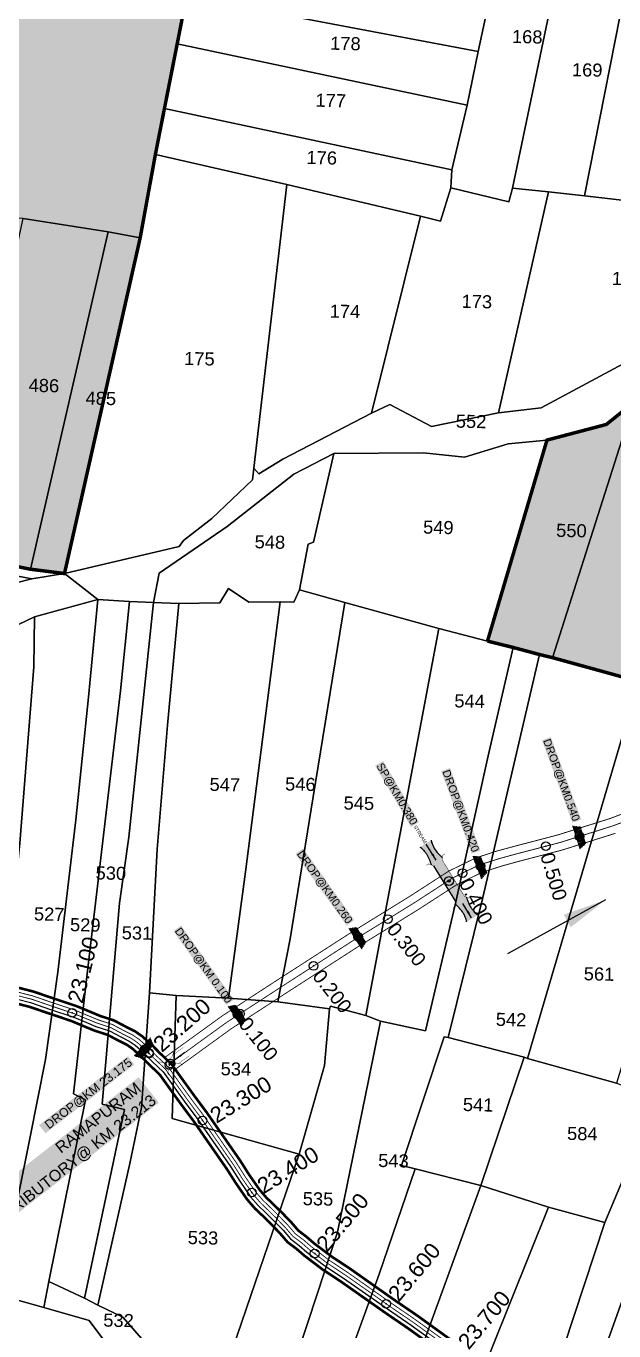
# Model space of a CAD drawing. Header units: millimetres. Extents: x 191342 to 235284, y 1600297 to 1616674.
# Drawn here: x 194345 to 195018, y 1607409 to 1608904 of the extents above; entities that cross this region are included whole.
import ezdxf
from ezdxf.enums import TextEntityAlignment as Align

# ---------------------------------------------------------------- set-up
doc = ezdxf.new("R2010")
doc.units = ezdxf.units.MM
doc.header["$LTSCALE"] = 15
doc.header["$PDMODE"] = 32
doc.header["$PDSIZE"] = 10
doc.linetypes.add('HIDDEN2', pattern=[0.1875, 0.125, -0.0625])
for name, color, linetype in [('CANAL1', 7, 'Continuous'), ('CSMark', 72, 'Continuous'), ('PLOT', 7, 'Continuous'), ('PLOT NO', 7, 'Continuous'), ('PLOTS NO', 7, 'Continuous'), ('RE REMARKS', 7, 'Continuous'), ('STRUCTURE', 5, 'Continuous'), ('text2', 7, 'Continuous'), ('WUA-10', 3, 'Continuous')]:
    doc.layers.add(name, color=color, linetype=linetype)
doc.styles.get("Standard").update_dxf_attribs({"font": 'arial.ttf'})
doc.dimstyles.get("Standard").update_dxf_attribs({"dimtxt": 0.18, "dimasz": 0.18, "dimexe": 0.18, "dimexo": 0.0625, "dimgap": 0.09, "dimtad": 0, "dimtih": 1, "dimtoh": 1, "dimdec": 4, "dimzin": 0, "dimdsep": 46, "dimtxsty": 'Standard', "dimcen": 0.09, "dimadec": 0, "dimazin": 0, "dimtfac": 1, "dimtdec": 4, "dimtofl": 0, "dimtmove": 0, "dimatfit": 3, "dimfxl": 1, "dimtolj": 1, "dimtzin": 0, "dimarcsym": 0})

# ---------------------------------------------------------------- blocks, each defined once
blk = doc.blocks.new('DROP')
h = blk.add_hatch()
h.set_pattern_fill('ANSI31', color=1, scale=10, angle=45)
h.set_pattern_definition([(90, (-324.4107, -25.7687), (-1.25, 0), [])])
h.paths.add_polyline_path([(-9.9, -4.3), (-13.8, 4.1), (13.8, 4.1), (10.2, -4.3)])
at = {"layer": 'STRUCTURE', "color": 5, "const_width": 0.49}
blk.add_lwpolyline([(-9.9, -4.3), (-13.8, 4.1), (13.8, 4.1), (10.2, -4.3), (-9.9, -4.3)], dxfattribs=at)
at = {"layer": 'STRUCTURE', "color": 5}
blk.add_circle((0, 0), 1.33, dxfattribs=at)
blk = doc.blocks.new('OT')
at = {"layer": 'STRUCTURE', "color": 190}
for points, const_width in [([(769751.4, 1706595.8), (769729.4, 1706595.8)], 0.5), ([(769775.2, 1706601.8), (769775.2, 1706597.8), (769769.2, 1706593.8), (769761.8, 1706593.8), (769754.4, 1706593.8), (769748.4, 1706597.8), (769748.4, 1706601.8)], 0.5), ([(769761.8, 1706593.8), (769761.8, 1706581)], 2.5), ([(769751.4, 1706579), (769729.4, 1706579)], 0.5), ([(769748.4, 1706573), (769748.4, 1706577), (769754.4, 1706581), (769761.8, 1706581), (769761.8, 1706581), (769761.8, 1706581), (769769.2, 1706581), (769775.2, 1706577), (769775.2, 1706573)], 0.5)]:
    blk.add_lwpolyline(points, dxfattribs=dict(at, const_width=const_width))
at = {"layer": 'STRUCTURE', "color": 0}
blk.add_circle((769761.8, 1706587.4), 1.87, dxfattribs=at)
blk.add_leader([(769732.6, 1706587.4), (769753.8, 1706587.4)], dimstyle='Standard', override={"dimasz": 10, "dimgap": 0.09, "dimtad": 0}, dxfattribs=at)
blk = doc.blocks.new('SP')
at = {"layer": 'STRUCTURE'}
h = blk.add_hatch(dxfattribs=at)
h.set_pattern_fill('DASH', color=256, scale=8, style=0)
h.set_pattern_definition([(0, (0, 0), (1, 1), [1, -1])])
edge = h.paths.add_edge_path()
edge.add_spline(control_points=[(769825.7, 1706742.1), (769825.3, 1706741.8), (769823.8, 1706740.8), (769820.9, 1706740.3), (769817, 1706739.7), (769811.4, 1706738.9), (769804, 1706739.7), (769798.4, 1706741), (769795.6, 1706741.6)], knot_values=[0, 0, 0, 0, 1.613557, 5.24513, 8.624976, 13.470124, 22.190216, 30.746377, 30.746377, 30.746377, 30.746377], degree=3, periodic=0)
edge.add_line((769795.6, 1706741.6), (769792.6, 1706739.6))
edge.add_line((769792.6, 1706739.6), (769732.6, 1706739.6))
edge.add_line((769732.6, 1706739.6), (769729.6, 1706741.6))
edge.add_spline(control_points=[(769729.6, 1706741.6), (769726.9, 1706740.9), (769721.3, 1706739.5), (769713.9, 1706738.5), (769708.3, 1706739.1), (769704.4, 1706739.6), (769701.5, 1706740), (769700, 1706741), (769699.5, 1706741.3)], knot_values=[0, 0, 0, 0, 8.556161, 17.276253, 22.121402, 25.501247, 29.13282, 30.746377, 30.746377, 30.746377, 30.746377], degree=3, periodic=0)
edge.add_line((769699.5, 1706741.3), (769699.5, 1706722.1))
edge.add_spline(control_points=[(769699.5, 1706722.1), (769700, 1706722.4), (769701.4, 1706723.4), (769704.3, 1706724), (769708.2, 1706724.5), (769713.8, 1706725.3), (769721.2, 1706724.5), (769726.8, 1706723.3), (769729.6, 1706722.6)], knot_values=[0, 0, 0, 0, 1.613557, 5.24513, 8.624976, 13.470124, 22.190216, 30.746377, 30.746377, 30.746377, 30.746377], degree=3, periodic=0)
edge.add_line((769729.6, 1706722.6), (769732.6, 1706724.6))
edge.add_line((769732.6, 1706724.6), (769792.6, 1706724.6))
edge.add_line((769792.6, 1706724.6), (769795.6, 1706722.6))
edge.add_spline(control_points=[(769795.6, 1706722.6), (769798.4, 1706723.3), (769803.9, 1706724.8), (769811.3, 1706725.8), (769817, 1706725.1), (769820.9, 1706724.7), (769823.8, 1706724.2), (769825.2, 1706723.3), (769825.7, 1706723)], knot_values=[0, 0, 0, 0, 8.556161, 17.276253, 22.121402, 25.501247, 29.13282, 30.746377, 30.746377, 30.746377, 30.746377], degree=3, periodic=0)
edge.add_line((769825.7, 1706723), (769825.7, 1706742.1))
h.paths.add_polyline_path([(769764.2, 1706732.1, -1), (769761.1, 1706732.1, -1)], flags=0)
h.paths.add_polyline_path([(769761.1, 1706732.1, 1), (769764.2, 1706732.1, 1)], flags=16)
at = {"layer": 'STRUCTURE', "const_width": 0.628}
for points in [[(769726.6, 1706747.6), (769726.6, 1706743.6), (769732.6, 1706739.6), (769792.6, 1706739.6), (769798.6, 1706743.6), (769798.6, 1706747.6)], [(769726.6, 1706716.6), (769726.6, 1706720.6), (769732.6, 1706724.6), (769792.6, 1706724.6), (769798.6, 1706720.6), (769798.6, 1706716.6)]]:
    blk.add_lwpolyline(points, dxfattribs=at)
at = {"layer": 'STRUCTURE', "color": 3}
blk.add_lwpolyline([(769732.6, 1706724.6), (769792.6, 1706724.6)], dxfattribs=at)
blk.add_lwpolyline([(769732.6, 1706724.6), (769792.6, 1706724.6)], dxfattribs=at)
at = {"layer": 'STRUCTURE', "color": 0}
blk.add_circle((769762.6, 1706732.1), 1.55, dxfattribs=at)
at = {"layer": 'STRUCTURE'}
for points in [[(769699.5, 1706741.3), (769700.9, 1706740.5), (769704.4, 1706739.6), (769707.8, 1706739.2), (769712.6, 1706738.8), (769721.3, 1706739.7), (769729.6, 1706741.6)], [(769825.7, 1706742.1), (769824.3, 1706741.3), (769820.8, 1706740.3), (769817.5, 1706739.8), (769812.7, 1706739.2), (769804, 1706739.9), (769795.6, 1706741.6)], [(769699.5, 1706722.1), (769700.9, 1706723), (769704.4, 1706724), (769707.7, 1706724.5), (769712.5, 1706725), (769721.2, 1706724.4), (769729.6, 1706722.6)], [(769825.7, 1706723), (769824.3, 1706723.8), (769820.8, 1706724.7), (769817.4, 1706725.1), (769812.6, 1706725.5), (769803.9, 1706724.6), (769795.6, 1706722.6)]]:
    blk.add_spline(points, degree=3, dxfattribs=at)
at = {"layer": 'STRUCTURE', "color": 0}
blk.add_text('STREAM', height=5, dxfattribs=at).set_placement((769684.3, 1706732.1), align=Align.MIDDLE_CENTER)
for points in [[(769727.4, 1706732.1), (769700.8, 1706732.1)], [(769824.4, 1706732.1), (769800.5, 1706732.1)]]:
    blk.add_leader(points, dimstyle='Standard', override={"dimasz": 10, "dimgap": 0.09, "dimtad": 0}, dxfattribs=at)

msp = doc.modelspace()

# ---------------------------------------------------------------- hatches: boundary and pattern name
at = {"layer": 'PLOTS NO', "true_color": 0xcd6928}
h = msp.add_hatch(color=32, dxfattribs=at)
h.dxf.hatch_style = 1
h.paths.add_polyline_path([(193442.4, 1609157.6), (193445, 1609162), (193513.1, 1609143), (193509.8, 1609112.6), (193609.1, 1609077.3), (193639.2, 1609088.4), (193646.3, 1609051.4), (193665.6, 1609047.8), (193704, 1608894), (193767.5, 1608879.7), (193843, 1608865.1), (193854.6, 1608946), (193894.7, 1609159.3), (193938.5, 1609145.5), (193960.7, 1609132.3), (193995.7, 1609111.5), (194003.8, 1609115.5), (194014, 1609120.5), (194056.9, 1609117.4), (194123, 1609108), (194153.3, 1609110.5), (194290.2, 1609168.3), (194427.1, 1609226.2), (194434.2, 1609235.6), (194654.4, 1609330.5), (194860, 1609429), (194894.6, 1609445.5), (194990.8, 1609501.5), (195087.1, 1609557.6), (195159.9, 1609592.5), (195187.6, 1609592.5), (195232, 1609652.2), (195290, 1609881.7), (195298, 1609910.2), (195352.7, 1610082.9), (195397.8, 1610050.9), (195395.8, 1609857.4), (195578.4, 1609792), (195672.4, 1609692.8), (195681.2, 1609662.8), (195696.8, 1609609.7), (195683.4, 1609600), (195679.8, 1609563.2), (195739.4, 1609555), (195799.3, 1609499.2), (195775.1, 1609488.9), (195798.1, 1609472.2), (195767.2, 1609328.2), (195766.1, 1609316.1), (195831.5, 1609301.6), (195814.8, 1609219.5), (195683, 1609243.2), (195513.8, 1609272), (195403.2, 1609292.5), (195413.4, 1609280.7), (195373.3, 1609156.2), (195223.2, 1609181), (195265.4, 1609308.1), (195178.1, 1609326.5), (195053.8, 1609348), (194985.2, 1609362.2), (194872.4, 1609374.9), (194840.2, 1609331.8), (194812.1, 1609275.7), (194671.6, 1609273.3), (194603.8, 1609272.1), (194554.4, 1609259.9), (194549.4, 1609205.7), (194532.9, 1609125.3), (194519.4, 1609059.2), (194549.3, 1609049.2), (194540.6, 1608998.2), (194528.5, 1608937.9), (194517.8, 1608883.3), (194503.2, 1608809.3), (194492.8, 1608756.5), (194475.4, 1608661), (194388.7, 1608276.3), (194349.6, 1608281.3), (194258.2, 1608299.5), (194223.8, 1608299.3), (194196.8, 1608304.6), (194147.2, 1608311.3), (194162.4, 1608412.8), (194017.2, 1608440.7), (194135, 1608553.1), (194222.4, 1608660.4), (194168.2, 1608670.2), (194150.6, 1608688.5), (194105.6, 1608681.9), (194056.8, 1608707.1), (194024.9, 1608745.9), (193994.5, 1608751.1), (193964.4, 1608753), (193951.4, 1608752.9), (193927.3, 1608757), (193877.5, 1608759.4), (193835.2, 1608773.3), (193804.5, 1608786.5), (193756.6, 1608790.2), (193716.9, 1608800.9), (193653.2, 1608846.7), (193614, 1608878.9), (193523, 1608902.8), (193502.6, 1608909.4), (193482.3, 1608929.5), (193471.6, 1608957.9), (193463.4, 1609048), (193460.7, 1609076.8), (193453.6, 1609124.6), (193450.8, 1609146.7)])
at = {"layer": 'PLOTS NO', "true_color": 0x58ba48}
h = msp.add_hatch(dxfattribs=at)
h.set_pattern_fill('ANSI31', color=85)
h.set_pattern_definition([(45, (0, 0), (-0.088388347648, 0.088388347648), [])])
h.paths.add_polyline_path([(194873.1, 1608198.9), (194941.2, 1608429.2), (195009.1, 1608447.1), (195040.6, 1608472.2), (195097.8, 1608547.1), (195166, 1608588), (195325.9, 1608627.5), (195379.8, 1608652.8), (195387.5, 1608653.6), (195468.5, 1608657), (195489, 1608662.4), (195496.8, 1608681.6), (195558.8, 1608682.9), (195581.3, 1608709.6), (195622.9, 1608710.1), (195676.1, 1608702.7), (195727.4, 1608680.7), (195751.7, 1608676.9), (195766.7, 1608736.4), (195832.4, 1608727.1), (195861.7, 1608861.3), (195987.4, 1608881.3), (196073.1, 1608923.4), (196102.7, 1608923.1), (196183.5, 1608970.5), (196188.3, 1608980.3), (196280.9, 1609013.8), (196373.5, 1609047.2), (196451, 1609081.7), (196528.5, 1609116.1), (196570.4, 1609139.8), (196615, 1609152.4), (196662.8, 1609181), (196675.3, 1609202.9), (196680.7, 1609205.5), (196681.8, 1609207), (196847, 1609166.6), (196956.7, 1609145.1), (196996.2, 1609137.4), (197022.6, 1609067.6), (197012.1, 1609017.7), (197001.6, 1608967.9), (197011.9, 1608964.8), (197009.4, 1608933.2), (197000.8, 1608866.9), (196988, 1608768.4), (196986.9, 1608733.5), (196986.1, 1608710.9), (196963.5, 1608620.8), (196958.1, 1608599.6), (196899.8, 1608609.7), (196785.5, 1608629.4), (196768.5, 1608632.9), (196559.4, 1608675.4), (196515.4, 1608684.3), (196451, 1608593.2), (196432.7, 1608602), (196267.6, 1608643.4), (196244.3, 1608649.8), (196128, 1608678.8), (196107.4, 1608672.8), (196073.7, 1608670.5), (196051.7, 1608668.3), (195992.5, 1608668.3), (195928.8, 1608658), (195887, 1608605.8), (195871.7, 1608579.8), (195832.7, 1608575.3), (195822.8, 1608578), (195797.7, 1608492.4), (195785.8, 1608439.5), (195691.8, 1608460.1), (195684.4, 1608432.8), (195687.5, 1608426.7), (195698.3, 1608424.2), (195790.7, 1608402.6), (195813, 1608397.4), (195886.1, 1608379), (195937, 1608366.2), (195969, 1608357.6), (196050, 1608336), (196163, 1608305.8), (196220.3, 1608289.8), (196246.8, 1608416.2), (196317.9, 1608406), (196381, 1608395.2), (196484.2, 1608375.3), (196529.1, 1608366.8), (196720, 1608330.9), (196735, 1608320.1), (196663.8, 1608260.9), (196601, 1608217.9), (196556.8, 1608192.6), (196476.6, 1608178.2), (196439.4, 1608175.1), (196346.7, 1608110.6), (196277.5, 1608054.9), (196254.1, 1608030.6), (196196.1, 1608005), (196128.3, 1607974.1), (196105.2, 1607942.6), (195990.4, 1607871.9), (195909.9, 1607827.9), (195778.6, 1607741.5), (195689.4, 1607694.1), (195586.3, 1607640.1), (195545.1, 1607619), (195539.7, 1607651.4), (195445.1, 1607678.2), (195438.6, 1607658.7), (195426.5, 1607661.7), (195451.7, 1607808), (195368.1, 1607831.7), (195352.2, 1607806.5), (195300.1, 1607826.1), (195249.5, 1607841.9), (195318.5, 1608081.7), (195300.6, 1608086.5), (195254.6, 1608099.1), (195247.5, 1608100.8), (195186.9, 1608113.1), (195153.7, 1608121.9), (195046.2, 1608152.7), (194947.6, 1608179.9), (194932.7, 1608183.5), (194902.6, 1608191.6)])

# ---------------------------------------------------------------- linework, layer by layer
at = {"layer": 'CANAL1', "color": 200}
for points, const_width in [([(194502.4, 1607721), (194569.4, 1607769.5), (194631.4, 1607809.9), (194714.1, 1607863.2), (194784.8, 1607906.9), (194828.5, 1607935.2), (194859.5, 1607950.4), (194884, 1607958.4), (194904.8, 1607964), (194953.6, 1607976.8), (195013.8, 1607995.7), (195041.5, 1608006.3)], 1), ([(194513, 1607706.4), (194579.6, 1607754.7), (194641.2, 1607794.8), (194723.7, 1607848), (194794.5, 1607891.7), (194837.4, 1607919.5), (194866.3, 1607933.7), (194889.2, 1607941.1), (194909.5, 1607946.7), (194958.6, 1607959.5), (195019.7, 1607978.7)], 1), ([(194323.4, 1607805), (194353.6, 1607797.2), (194376.9, 1607789.2), (194402.7, 1607780.6), (194418.1, 1607774.2), (194429.1, 1607769.6), (194445.5, 1607764.2), (194459.3, 1607756.9), (194469.3, 1607751.9), (194477.7, 1607746.1), (194488, 1607736.9), (194498.4, 1607726.4), (194511.4, 1607714), (194525.5, 1607694.3), (194538.2, 1607676.8), (194551.1, 1607659.5), (194569.3, 1607633.3), (194589.6, 1607604.1), (194600.3, 1607587.2), (194612.2, 1607570.2), (194619.9, 1607561.2), (194628.3, 1607553.2), (194638.3, 1607543.4), (194648.6, 1607532.7), (194656.4, 1607523.6), (194665.8, 1607516.4), (194674.5, 1607508.9), (194694.4, 1607493.9), (194715.7, 1607479.8), (194740.9, 1607462), (194766, 1607444.3), (194793.2, 1607425.7), (194833.1, 1607396.9)], 3), ([(194318.9, 1607787.5), (194348.5, 1607779.9), (194371.2, 1607772.2), (194396.4, 1607763.7), (194411.2, 1607757.5), (194422.9, 1607752.7), (194438.4, 1607747.6), (194451, 1607740.9), (194460.1, 1607736.4), (194466.6, 1607731.9), (194475.6, 1607723.8), (194485.8, 1607713.6), (194497.8, 1607702.2), (194510.9, 1607683.8), (194523.7, 1607666.2), (194536.5, 1607649), (194554.5, 1607623), (194574.6, 1607594.1), (194585.3, 1607577.3), (194597.9, 1607559.1), (194606.8, 1607548.8), (194615.8, 1607540.3), (194625.5, 1607530.7), (194635.3, 1607520.6), (194644, 1607510.4), (194654.5, 1607502.5), (194663.1, 1607495), (194684, 1607479.1), (194705.5, 1607464.9), (194730.5, 1607447.3), (194755.8, 1607429.5), (194782.8, 1607411), (194822.5, 1607382.4)], 3)]:
    msp.add_lwpolyline(points, dxfattribs=dict(at, const_width=const_width))
at = {"layer": 'CANAL1', "color": 1, "linetype": 'HIDDEN2', "ltscale": 4, "const_width": 1}
for points in [[(194507.7, 1607713.7), (194574.5, 1607762.1), (194636.3, 1607802.3), (194718.9, 1607855.6), (194789.7, 1607899.3), (194832.9, 1607927.4), (194862.9, 1607942.1), (194886.6, 1607949.7), (194907.1, 1607955.3), (194956.1, 1607968.1), (195016.8, 1607987.2), (195044.5, 1607997.8)], [(194321.2, 1607796.2), (194351.1, 1607788.6), (194374, 1607780.7), (194399.6, 1607772.1), (194414.6, 1607765.9), (194426, 1607761.2), (194442, 1607755.9), (194455.1, 1607748.9), (194464.7, 1607744.1), (194472.1, 1607739), (194481.8, 1607730.4), (194485.8, 1607726.3), (194492.1, 1607720), (194504.6, 1607708.1), (194518.2, 1607689.1), (194530.9, 1607671.5), (194543.8, 1607654.2), (194546.9, 1607649.7), (194561.9, 1607628.1), (194582.1, 1607599.1), (194592.8, 1607582.2), (194605.1, 1607564.7), (194613.4, 1607555), (194622.1, 1607546.7), (194631.9, 1607537), (194641.9, 1607526.6), (194650.2, 1607517), (194660.2, 1607509.5), (194668.8, 1607501.9), (194675.2, 1607497.1), (194689.2, 1607486.5), (194710.6, 1607472.3), (194735.7, 1607454.7), (194760.9, 1607436.9), (194788, 1607418.4), (194827.8, 1607389.7)]]:
    msp.add_lwpolyline(points, dxfattribs=at)
at = {"layer": 'CANAL1', "color": 5}
msp.add_lwpolyline([(194320.2, 1607792.4), (194349.9, 1607784.7), (194372.8, 1607776.9), (194398.2, 1607768.4), (194413.1, 1607762.2), (194424.6, 1607757.4), (194440.4, 1607752.2), (194453.3, 1607745.4), (194462.7, 1607740.7), (194469.6, 1607735.9), (194479, 1607727.5), (194489.3, 1607717.1), (194501.6, 1607705.5), (194514.9, 1607686.8), (194527.7, 1607669.1), (194540.6, 1607651.9), (194558.6, 1607625.9), (194578.8, 1607596.9), (194589.4, 1607580), (194601.9, 1607562.2), (194610.5, 1607552.2), (194619.3, 1607543.9), (194629, 1607534.2), (194639, 1607523.9), (194647.4, 1607514.1), (194657.6, 1607506.3), (194666.3, 1607498.8), (194686.9, 1607483.2), (194708.4, 1607469), (194733.4, 1607451.4), (194758.6, 1607433.7), (194785.7, 1607415.1), (194825.4, 1607386.4)], dxfattribs=at)
at = {"layer": 'CANAL1', "color": 5, "const_width": 1}
msp.add_lwpolyline([(194322.1, 1607800.1), (194352.2, 1607792.4), (194375.3, 1607784.5), (194401, 1607775.9), (194416.1, 1607769.6), (194427.4, 1607764.9), (194443.5, 1607759.6), (194457, 1607752.5), (194466.8, 1607747.6), (194474.6, 1607742.2), (194484.6, 1607733.3), (194494.9, 1607722.8), (194507.6, 1607710.8), (194521.4, 1607691.4), (194534.1, 1607673.9), (194547.1, 1607656.6), (194565.2, 1607630.4), (194585.4, 1607601.3), (194596.1, 1607584.5), (194608.2, 1607567.1), (194616.3, 1607557.8), (194624.9, 1607549.6), (194634.7, 1607539.9), (194644.9, 1607529.3), (194652.9, 1607519.9), (194662.7, 1607512.6), (194671.3, 1607505.1), (194691.5, 1607489.8), (194712.9, 1607475.6), (194738, 1607457.9), (194763.2, 1607440.2), (194790.3, 1607421.6), (194830.1, 1607392.9)], dxfattribs=at)
at = {"layer": 'PLOT'}
for points in [[(194975.1, 1609052.3), (194958, 1608986.7), (194901.7, 1608717.8), (194897.7, 1608702.2), (194831.2, 1608718.4), (194832.1, 1608739), (194849.8, 1608813.1), (194862.3, 1608874.3), (194875.2, 1608932.8), (194905.9, 1609066.3), (194975.1, 1609052.3)], [(194875.2, 1608932.8), (194862.3, 1608874.3), (194528.5, 1608937.9), (194540.6, 1608998.2), (194875.2, 1608932.8)], [(194984, 1608708.9), (194942.8, 1608713.8), (194901.7, 1608717.8), (194958, 1608986.7), (195036.3, 1608974.7), (194984, 1608708.9)], [(195120.4, 1608962.6), (195070, 1608699), (194984, 1608708.9), (195036.3, 1608974.7), (195068.5, 1608970.9), (195120.4, 1608962.6)], [(194862.3, 1608874.3), (194849.8, 1608813.1), (194517.8, 1608883.3), (194528.5, 1608937.9), (194862.3, 1608874.3)], [(194517.8, 1608883.3), (194849.8, 1608813.1), (194832.1, 1608739), (194503.2, 1608809.3), (194517.8, 1608883.3)], [(194832.1, 1608739), (194831.2, 1608718.4), (194819.2, 1608680), (194796.4, 1608685.9), (194643.2, 1608721.9), (194492.8, 1608756.5), (194503.2, 1608809.3), (194832.1, 1608739)], [(194492.8, 1608756.5), (194643.2, 1608721.9), (194605.5, 1608396.9), (194604.1, 1608383.5), (194557.6, 1608339.2), (194525, 1608314.1), (194520.1, 1608307.4), (194388.7, 1608276.3), (194475.4, 1608661), (194492.8, 1608756.5)], [(194643.2, 1608721.9), (194796.4, 1608685.9), (194740.1, 1608460.1), (194638.9, 1608407.5), (194611.2, 1608390.5), (194605.5, 1608396.9), (194643.2, 1608721.9)], [(194740.1, 1608460.1), (194796.4, 1608685.9), (194819.2, 1608680), (194831.2, 1608718.4), (194897.7, 1608702.2), (194901.7, 1608717.8), (194942.8, 1608713.8), (194885.9, 1608460.6), (194808.8, 1608444.7), (194761.4, 1608469.9), (194740.1, 1608460.1)], [(195070, 1608699), (195208.6, 1608677.7), (195204.4, 1608647.7), (195165.1, 1608614.9), (195117.4, 1608631.1), (195092.6, 1608622.7), (195033.4, 1608519.4), (194934.5, 1608466.3), (194885.9, 1608460.6), (194942.8, 1608713.8), (194984, 1608708.9), (195070, 1608699)], [(194349.6, 1608281.3), (194258.2, 1608299.5), (194341.5, 1608683.1), (194438.8, 1608667.7), (194349.6, 1608281.3)], [(194475.4, 1608661), (194388.7, 1608276.3), (194349.6, 1608281.3), (194438.8, 1608667.7), (194475.4, 1608661)], [(195046.2, 1608152.7), (194947.6, 1608179.9), (195040.6, 1608472.2), (195097.8, 1608547.1), (195166, 1608588), (195106.4, 1608356.7), (195046.2, 1608152.7)], [(195040.6, 1608472.2), (194947.6, 1608179.9), (194932.7, 1608183.5), (194902.6, 1608191.6), (194873.1, 1608198.9), (194941.2, 1608429.2), (195009.1, 1608447.1), (195040.6, 1608472.2)], [(194941.2, 1608429.2), (194873.1, 1608198.9), (194817.5, 1608213.3), (194709.8, 1608243.2), (194657.9, 1608257.8), (194667.7, 1608309.8), (194674, 1608312.4), (194697.3, 1608414), (194800, 1608414.7), (194846.6, 1608409.5), (194896.9, 1608425), (194941.2, 1608429.2)], [(194697.3, 1608414), (194674, 1608312.4), (194667.7, 1608309.8), (194657.9, 1608257.8), (194651.3, 1608243.5), (194635.6, 1608243.9), (194599.7, 1608243.5), (194576.4, 1608259.3), (194566.7, 1608242.6), (194519.5, 1608241.8), (194490.6, 1608243.3), (194497.2, 1608276.6), (194575, 1608330.2), (194651.2, 1608390.3), (194697.3, 1608414)], [(194250.5, 1608227.9), (194252.9, 1608288.9), (194351.4, 1608270.2), (194292.6, 1608255.5), (194250.5, 1608227.9)], [(194635.6, 1608243.9), (194596, 1607934.5), (194576.5, 1607789.7), (194516.7, 1607792.8), (194486, 1607795.7), (194494.7, 1607960.4), (194506.8, 1608102.6), (194519.5, 1608241.8), (194566.7, 1608242.6), (194576.4, 1608259.3), (194599.7, 1608243.5), (194635.6, 1608243.9)], [(194709.8, 1608243.2), (194673.4, 1608020.5), (194647.1, 1607857.8), (194633, 1607785.6), (194576.5, 1607789.7), (194596, 1607934.5), (194635.6, 1608243.9), (194651.3, 1608243.5), (194657.9, 1608257.8), (194709.8, 1608243.2)], [(194426.8, 1608246.7), (194416.2, 1608134.5), (194401.6, 1607994.2), (194380.9, 1607819.6), (194367.1, 1607719.4), (194349.3, 1607631), (194321.2, 1607490.2), (194261.5, 1607519.3), (194294.2, 1607644.7), (194312.2, 1607715), (194315, 1607739.6), (194321.4, 1607808.6), (194337.5, 1607967.5), (194353.5, 1608169.5), (194354.3, 1608226.7), (194426.8, 1608246.7)], [(194463.1, 1608244.2), (194452.7, 1608142.1), (194413.3, 1607804.8), (194399, 1607680.2), (194412.8, 1607673.2), (194370.7, 1607465.2), (194364.9, 1607435.4), (194314.2, 1607449.3), (194321.2, 1607490.2), (194349.3, 1607631), (194367.1, 1607719.4), (194380.9, 1607819.6), (194401.6, 1607994.2), (194416.2, 1608134.5), (194426.8, 1608246.7), (194463.1, 1608244.2)], [(194370.7, 1607465.2), (194412.8, 1607673.2), (194399, 1607680.2), (194413.3, 1607804.8), (194452.7, 1608142.1), (194463.1, 1608244.2), (194490.6, 1608243.3), (194462.4, 1607974.1), (194451.8, 1607898.7), (194431.7, 1607668.3), (194457.6, 1607662.1), (194411.8, 1607445.9), (194370.7, 1607465.2)], [(194486, 1607795.7), (194477, 1607664.6), (194463.5, 1607600.5), (194426.9, 1607438), (194411.8, 1607445.9), (194457.6, 1607662.1), (194431.7, 1607668.3), (194451.8, 1607898.7), (194462.4, 1607974.1), (194490.6, 1608243.3), (194519.5, 1608241.8), (194506.8, 1608102.6), (194494.7, 1607960.4), (194486, 1607795.7)], [(194733.6, 1607770), (194693.4, 1607780.7), (194692.2, 1607777.4), (194633, 1607785.6), (194647.1, 1607857.8), (194673.4, 1608020.5), (194709.8, 1608243.2), (194817.5, 1608213.3), (194733.6, 1607770)], [(194354.3, 1608226.7), (194353.5, 1608169.5), (194337.5, 1607967.5), (194321.4, 1607808.6), (194315, 1607739.6), (194312.2, 1607715), (194294.2, 1607644.7), (194261.5, 1607519.3), (194245.9, 1607491.6), (194134.7, 1607522.7), (194137.2, 1607552.5), (194168.5, 1607549.1), (194170.3, 1607556.9), (194208.2, 1607556.8), (194250.4, 1607697.9), (194265.3, 1607787.3), (194270.6, 1607827.4), (194260.6, 1607838.6), (194266.4, 1607996.1), (194277.2, 1608001.7), (194268.9, 1608185.7), (194354.3, 1608226.7)], [(194733.6, 1607770), (194817.5, 1608213.3), (194873.1, 1608198.9), (194902.6, 1608191.6), (194874, 1608067.4), (194835.9, 1607896.9), (194802.1, 1607752.4), (194750.7, 1607763.6), (194733.6, 1607770)], [(194932.7, 1608183.5), (194867.9, 1607905.2), (194828, 1607744.7), (194823.5, 1607745.5), (194774.8, 1607598.2), (194790.2, 1607594.3), (194748.9, 1607473.6), (194682.4, 1607289.7), (194634.8, 1607160.6), (194560.8, 1607204.1), (194568.1, 1607211.8), (194612.9, 1607281.9), (194621.9, 1607280.4), (194677.9, 1607450.6), (194701.2, 1607521.5), (194737.4, 1607697.5), (194750.7, 1607763.6), (194802.1, 1607752.4), (194835.9, 1607896.9), (194874, 1608067.4), (194902.6, 1608191.6), (194932.7, 1608183.5)], [(194919, 1607720.8), (194915.2, 1607722.2), (194828, 1607744.7), (194867.9, 1607905.2), (194932.7, 1608183.5), (194947.6, 1608179.9), (195046.2, 1608152.7), (194919, 1607720.8)], [(195153.7, 1608121.9), (195072, 1607858.7), (195020.7, 1607692.4), (194919, 1607720.8), (195046.2, 1608152.7), (195153.7, 1608121.9)], [(194657.6, 1607611.2), (194576.7, 1607374.2), (194543.1, 1607302.7), (194532.5, 1607277.8), (194498.7, 1607253.1), (194471.2, 1607348.1), (194462.2, 1607360.1), (194495.8, 1607378.2), (194455.5, 1607424.1), (194426.9, 1607438), (194463.5, 1607600.5), (194477, 1607664.6), (194486, 1607795.7), (194516.7, 1607792.8), (194511.9, 1607652), (194657.6, 1607611.2)], [(194692.2, 1607777.4), (194686.4, 1607712.7), (194657.6, 1607611.2), (194511.9, 1607652), (194516.7, 1607792.8), (194576.5, 1607789.7), (194633, 1607785.6), (194692.2, 1607777.4)], [(194543.1, 1607302.7), (194576.7, 1607374.2), (194657.6, 1607611.2), (194686.4, 1607712.7), (194692.2, 1607777.4), (194693.4, 1607780.7), (194733.6, 1607770), (194750.7, 1607763.6), (194737.4, 1607697.5), (194701.2, 1607521.5), (194677.9, 1607450.6), (194621.9, 1607280.4), (194612.9, 1607281.9), (194543.1, 1607302.7)], [(194915.2, 1607722.2), (194865.4, 1607575.2), (194790.2, 1607594.3), (194774.8, 1607598.2), (194823.5, 1607745.5), (194828, 1607744.7), (194915.2, 1607722.2)], [(195044.8, 1607621.9), (195007.4, 1607532.7), (194943, 1607550.5), (194865.4, 1607575.2), (194915.2, 1607722.2), (194919, 1607720.8), (195020.7, 1607692.4), (195065.4, 1607676.7), (195044.8, 1607621.9)], [(194779.5, 1606830.3), (194774.7, 1606836.1), (194699.2, 1606897.2), (194706.1, 1606902.6), (194719.4, 1606896.5), (194802.4, 1607010.3), (194830.3, 1607003.9), (194836.2, 1607008.5), (194887, 1607174.5), (194937.2, 1607319.7), (195007.4, 1607532.7), (195044.8, 1607621.9), (195085.5, 1607606), (195040.3, 1607479.7), (194972.4, 1607289.5), (194919.6, 1607138.7), (194869.6, 1606989.9), (194858.2, 1606992.4), (194788.7, 1606853.9), (194779.5, 1606830.3)], [(194865.4, 1607575.2), (194799, 1607392.7), (194743.1, 1607221.8), (194680.1, 1607033.3), (194668.3, 1607036.5), (194610.8, 1607014.1), (194585.6, 1607077), (194606.5, 1607093.6), (194634.8, 1607160.6), (194682.4, 1607289.7), (194748.9, 1607473.6), (194790.2, 1607594.3), (194865.4, 1607575.2)], [(195112, 1607596.5), (195038.1, 1607395.1), (195010.1, 1607311.6), (194949.3, 1607144.8), (194878.4, 1606940.2), (194862.9, 1606897.2), (194867.2, 1606889.3), (194817.5, 1606797.9), (194779.5, 1606830.3), (194788.7, 1606853.9), (194858.2, 1606992.4), (194869.6, 1606989.9), (194919.6, 1607138.7), (194972.4, 1607289.5), (195040.3, 1607479.7), (195085.5, 1607606), (195112, 1607596.5)], [(194706.9, 1607026.5), (194680.1, 1607033.3), (194743.1, 1607221.8), (194799, 1607392.7), (194865.4, 1607575.2), (194943, 1607550.5), (194856.1, 1607333.3), (194823.5, 1607340.8), (194751.4, 1607148.5), (194706.9, 1607026.5)], [(195007.4, 1607532.7), (194937.2, 1607319.7), (194887, 1607174.5), (194836.2, 1607008.5), (194830.3, 1607003.9), (194802.4, 1607010.3), (194753.4, 1607028.2), (194730.3, 1606996.8), (194706.9, 1607026.5), (194751.4, 1607148.5), (194823.5, 1607340.8), (194856.1, 1607333.3), (194943, 1607550.5), (195007.4, 1607532.7)], [(194364.9, 1607435.4), (194370.7, 1607465.2), (194411.8, 1607445.9), (194426.9, 1607438), (194455.5, 1607424.1), (194495.8, 1607378.2), (194462.2, 1607360.1), (194417.1, 1607420.3), (194364.9, 1607435.4)]]:
    msp.add_lwpolyline(points, close=True, dxfattribs=at)
for points in [[(194528.5, 1608937.9), (194517.8, 1608883.3), (194503.2, 1608809.3), (194492.8, 1608756.5), (194475.4, 1608661), (194438.8, 1608667.7), (194341.5, 1608683.1), (194304.8, 1608685.9), (194265, 1608697.7), (194222.4, 1608660.4), (194168.2, 1608670.2), (194150.6, 1608688.5), (194105.6, 1608681.9), (194056.8, 1608707.1), (194070.6, 1608742.3), (194061.7, 1608748.7), (194113.3, 1609024.5)], [(195040.6, 1608472.2), (195009.1, 1608447.1), (194941.2, 1608429.2), (194941.2, 1608429.2), (194896.9, 1608425), (194846.6, 1608409.5), (194800, 1608414.7), (194697.3, 1608414), (194651.2, 1608390.3), (194575, 1608330.2), (194497.2, 1608276.6), (194490.6, 1608243.3), (194463.1, 1608244.2), (194426.8, 1608246.7), (194388.7, 1608276.3), (194520.1, 1608307.4), (194525, 1608314.1), (194557.6, 1608339.2), (194604.1, 1608383.5), (194605.5, 1608396.9), (194611.2, 1608390.5), (194638.9, 1608407.5), (194740.1, 1608460.1), (194761.4, 1608469.9), (194808.8, 1608444.7), (194885.9, 1608460.6), (194934.5, 1608466.3), (195033.4, 1608519.4)], [(194258.2, 1608299.5), (194349.6, 1608281.3), (194388.7, 1608276.3), (194388.7, 1608276.3), (194351.4, 1608270.2), (194252.9, 1608288.9)], [(194292.6, 1608255.5), (194351.4, 1608270.2), (194388.7, 1608276.3), (194388.7, 1608276.3), (194426.8, 1608246.7), (194354.3, 1608226.7), (194268.9, 1608185.7)], [(193738, 1607388.1), (193772.2, 1607420.8), (193735.3, 1607471.2), (193701.5, 1607556.4), (193778.4, 1607529.5), (193789, 1607525.8), (193816.3, 1607515), (193849.2, 1607553.3), (193946.2, 1607578.4), (193974, 1607574.1), (194137.2, 1607552.5), (194134.7, 1607522.7), (194245.9, 1607491.6), (194272.1, 1607475.9), (194314.2, 1607449.3), (194364.9, 1607435.4), (194417.1, 1607420.3), (194462.2, 1607360.1)]]:
    msp.add_lwpolyline(points, dxfattribs=at)
at = {"layer": 'text2', "color": 2, "linetype": 'Continuous'}
for p in [(194940, 1607963.9), (194844.6, 1607933.1), (194759, 1607880.4), (194674, 1607826.7), (194589.6, 1607772), (194480.7, 1607731.3), (194485.8, 1607726.3), (194510, 1607715, 133), (194546.9, 1607649.7), (194603.3, 1607567.2), (194675.2, 1607497.1), (194757.1, 1607439.6)]:
    msp.add_point(p, dxfattribs=at)
at = {"layer": 'text2', "color": 3}
for p in [(194978.6, 1607975.2), (194865, 1607941, 58), (194829, 1607924, 59), (194725, 1607860, 60), (194587, 1607771, 61), (194509, 1607713, 62)]:
    msp.add_point(p, dxfattribs=at)
at = {"layer": 'text2', "color": 3, "linetype": 'Continuous'}
for p in [(194397.4, 1607772.9), (194485.1, 1607727)]:
    msp.add_point(p, dxfattribs=at)
at = {"layer": 'text2', "color": 6, "linetype": 'Continuous'}
msp.add_point((194757.1, 1607439.6), dxfattribs=at)
at = {"layer": 'WUA-10', "color": 15, "const_width": 4}
for points in [[(194528.5, 1608937.9), (194517.8, 1608883.3), (194503.2, 1608809.3), (194492.8, 1608756.5), (194475.4, 1608661), (194388.7, 1608276.3), (194349.6, 1608281.3), (194258.2, 1608299.5)], [(194873.1, 1608198.9), (194941.2, 1608429.2), (195009.1, 1608447.1), (195040.6, 1608472.2), (195097.8, 1608547.1), (195166, 1608588), (195325.9, 1608627.5), (195379.8, 1608652.8), (195387.5, 1608653.6), (195468.5, 1608657), (195489, 1608662.4), (195496.8, 1608681.6), (195558.8, 1608682.9), (195581.3, 1608709.6), (195622.9, 1608710.1), (195676.1, 1608702.7), (195727.4, 1608680.7), (195751.7, 1608676.9), (195766.7, 1608736.4), (195832.4, 1608727.1), (195861.7, 1608861.3), (195987.4, 1608881.3), (196073.1, 1608923.4)], [(195046.2, 1608152.7), (194947.6, 1608179.9), (194932.7, 1608183.5), (194902.6, 1608191.6), (194873.1, 1608198.9)]]:
    msp.add_lwpolyline(points, dxfattribs=at)

# ---------------------------------------------------------------- block references
at = {"rotation": 48.38991263309531}
msp.add_blockref('DROP', (194480.7, 1607731.3), dxfattribs=at)
at = {"layer": 'STRUCTURE', "color": 0}
for name, p, xscale, yscale, zscale, rotation in [('SP', (-1290825.5, 1417317.1, 59), 0.8, 0.8, 0.8, 301.5871218392318), ('OT', (-72493.9, 2890737.6), 0.7, 0.7, 0.7, 216.0336847247738)]:
    msp.add_blockref(name, p, dxfattribs=dict(at, xscale=xscale, yscale=yscale, zscale=zscale, rotation=rotation))
at = {"layer": 'text2', "color": 2, "linetype": 'Continuous'}
for p, rotation in [((194978.6, 1607975.2), 107.7565985506316), ((194865, 1607941, 58), 111.0668971678276), ((194725, 1607860, 60), 122.0467440872553), ((194587, 1607771, 61), 123.1382086306626)]:
    msp.add_blockref('DROP', p, dxfattribs=dict(at, rotation=rotation))

# ---------------------------------------------------------------- texts
at = {"layer": 'CSMark', "color": 1}
for s, height, rotation, p in [('0.500', 16, 286.7174, (194941, 1607955.9)), ('0.400', 16, 297.5351, (194847.1, 1607925.4)), ('0.300', 16, 308.4614, (194763, 1607873.3)), ('23.100', 18, 75.9591, (194400.7, 1607785)), ('0.200', 16, 308.4614, (194677.9, 1607819.6)), ('23.200', 18, 41.3351, (194494.3, 1607733.6)), ('0.100', 16, 308.4614, (194593.5, 1607764.9)), ('23.300', 18, 31.9095, (194558, 1607653.3)), ('23.400', 18, 31.9095, (194612, 1607572.7)), ('23.500', 18, 50.2006, (194682.4, 1607503.6)), ('23.600', 18, 50.2006, (194764.6, 1607446.6)), ('23.700', 18, 50.2006, (194844.7, 1607391.7))]:
    msp.add_text(s, height=height, rotation=rotation, dxfattribs=at).set_placement(p, align=Align.MIDDLE_LEFT)
at = {"layer": 'PLOT NO', "color": 7}
for s, p in [('168', (194901, 1608884.2)), ('178', (194692.8, 1608876.5)), ('169', (194969.7, 1608846.2)), ('177', (194676, 1608811.2)), ('176', (194665.7, 1608745.6)), ('172', (195015.4, 1608607)), ('173', (194843.3, 1608580.8)), ('174', (194692.3, 1608569.6)), ('175', (194525.6, 1608515.3)), ('486', (194347.5, 1608484.6)), ('485', (194412.7, 1608469.9)), ('552', (194836.7, 1608443.5)), ('549', (194799.2, 1608322.1)), ('550', (194951.6, 1608318.4)), ('548', (194606.3, 1608305.3)), ('544', (194835, 1608123)), ('547', (194554.7, 1608027.3)), ('546', (194641.2, 1608027.8)), ('545', (194708.2, 1608006)), ('530', (194424.2, 1607925.9)), ('527', (194353.6, 1607878.9)), ('529', (194394.9, 1607866.6)), ('531', (194454.1, 1607857.3)), ('561', (194983.2, 1607810.3)), ('542', (194882.5, 1607758.1)), ('534', (194567.4, 1607701.5)), ('541', (194844.8, 1607660.5)), ('584', (194964.1, 1607627.4)), ('543', (194747.8, 1607596.4)), ('535', (194661.4, 1607552.7)), ('533', (194529.7, 1607508.1)), ('532', (194433, 1607413.5))]:
    msp.add_text(s, height=15, rotation=358.7911, dxfattribs=at).set_placement(p)
at = {"layer": 'STRUCTURE', "color": 5, "attachment_point": 1, "bg_fill": 1, "box_fill_scale": 1.1, "bg_fill_color": 7, "bg_fill_true_color": 16777215, "bg_fill_transparency": 0}
for s, insert, char_height, width, rotation in [('\\pxqc;DROP@KM0.540', (194945.1, 1608087.8), 9, 98.9, 290.2199), ('\\pxqc;SP@KM0.380', (194753.4, 1608060.3), 9, 79.346, 300.4299), ('\\pxqc;DROP@KM0.420', (194829.7, 1608052.4), 9, 98.9, 290.2199), ('\\pxqc;DROP@KM0.260', (194661.8, 1607960), 9, 98.998, 305.5427), ('\\pxqc;DROP@KM 0.100', (194522, 1607871.7), 9, 102.393, 305.5427), ('\\pxqr;DROP@KM 23.175', (194361, 1607644.2), 10, 126.843, 37.8139), ('\\pxqr;{\\C1;RAMAPURAM  DISTRIBUTORY@ KM 23.213}', (194263.9, 1607533.1), 13, 266.381, 38.0975)]:
    msp.add_mtext(s, dxfattribs=dict(at, insert=insert, char_height=char_height, width=width, rotation=rotation))

# ---------------------------------------------------------------- leaders
at = {"layer": 'RE REMARKS', "color": 1}
msp.add_leader([(195008.3, 1607902.3), (194896.1, 1607840.7)], dimstyle='Standard', override={"dimasz": 50}, dxfattribs=at)

doc.saveas('drawing.dxf')
